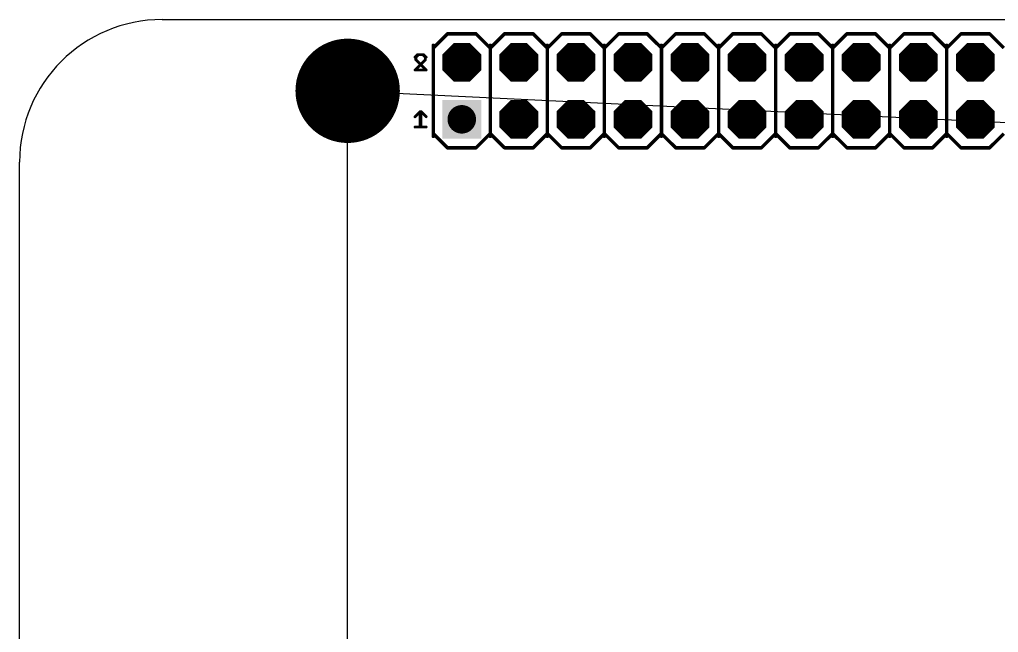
# Model space of a CAD drawing. Extents: x 0 to 86.4, y 0 to 54.6.
# Drawn here: x 0 to 43.57, y 27.3 to 54.61 of the extents above; entities that cross this region are included whole.
import ezdxf

# ---------------------------------------------------------------- set-up
doc = ezdxf.new("R2010")
doc.units = 0
for name, color, linetype in [('17', 110, 'CONTINUOUS'), ('19', 53, 'CONTINUOUS'), ('20', 31, 'CONTINUOUS'), ('21', 253, 'CONTINUOUS'), ('22', 53, 'CONTINUOUS'), ('23', 53, 'CONTINUOUS'), ('29', 253, 'CONTINUOUS'), ('30', 53, 'CONTINUOUS'), ('44', 253, 'CONTINUOUS'), ('49', 110, 'CONTINUOUS'), ('51', 253, 'CONTINUOUS')]:
    doc.layers.add(name, color=color, linetype=linetype)

# ---------------------------------------------------------------- blocks, each defined once
blk = doc.blocks.new('ROUNDP')
at = {"const_width": 0.5}
blk.add_lwpolyline([(0, -0.25, 1), (0, 0.25, 1), (0, -0.25)], format="xyb", dxfattribs=at)
blk = doc.blocks.new('RECT')
blk.add_solid([(-0.5, -0.5), (0.5, -0.5), (-0.5, 0.5), (0.5, 0.5)])
blk = doc.blocks.new('SQUAREP')
blk.add_solid([(-0.5, -0.5), (0.5, -0.5), (-0.5, 0.5), (0.5, 0.5)])
blk = doc.blocks.new('OCTAGONP')
at = {"const_width": 0.5}
blk.add_lwpolyline([(-0.25, -0.1036), (-0.25, 0.1036), (-0.1036, 0.25), (0.1036, 0.25), (0.25, 0.1036), (0.25, -0.1036), (0.1036, -0.25), (-0.1036, -0.25), (-0.25, -0.1036), (-0.25, 0.1036)], dxfattribs=at)

msp = doc.modelspace()

# ---------------------------------------------------------------- linework, layer by layer
at = {"layer": '19'}
for p, q in [((14.605, 51.435), (80.645, 48.26)), ((14.605, 3.175), (14.605, 51.435))]:
    msp.add_line(p, q, dxfattribs=at)
at = {"layer": '20'}
for p, q in [((6.35, 54.61), (73.66, 54.61)), ((0, 6.35), (0, 48.26))]:
    msp.add_line(p, q, dxfattribs=at)
msp.add_arc((6.35, 48.26), 6.35, 90, 180, dxfattribs=at)
at = {"layer": '21'}
for points, const_width in [([(18.415, 53.34), (19.05, 53.975)], 0.1524), ([(19.05, 53.975), (20.32, 53.975)], 0.1524), ([(20.32, 53.975), (20.955, 53.34)], 0.1524), ([(20.955, 53.34), (21.59, 53.975)], 0.1524), ([(21.59, 53.975), (22.86, 53.975)], 0.1524), ([(22.86, 53.975), (23.495, 53.34)], 0.1524), ([(23.495, 53.34), (24.13, 53.975)], 0.1524), ([(24.13, 53.975), (25.4, 53.975)], 0.1524), ([(25.4, 53.975), (26.035, 53.34)], 0.1524), ([(26.035, 53.34), (26.67, 53.975)], 0.1524), ([(26.67, 53.975), (27.94, 53.975)], 0.1524), ([(27.94, 53.975), (28.575, 53.34)], 0.1524), ([(28.575, 53.34), (29.21, 53.975)], 0.1524), ([(29.21, 53.975), (30.48, 53.975)], 0.1524), ([(30.48, 53.975), (31.115, 53.34)], 0.1524), ([(31.115, 53.34), (31.75, 53.975)], 0.1524), ([(31.75, 53.975), (33.02, 53.975)], 0.1524), ([(33.02, 53.975), (33.655, 53.34)], 0.1524), ([(33.655, 53.34), (34.29, 53.975)], 0.1524), ([(34.29, 53.975), (35.56, 53.975)], 0.1524), ([(35.56, 53.975), (36.195, 53.34)], 0.1524), ([(36.195, 53.34), (36.83, 53.975)], 0.1524), ([(36.83, 53.975), (38.1, 53.975)], 0.1524), ([(38.1, 53.975), (38.735, 53.34)], 0.1524), ([(38.735, 53.34), (39.37, 53.975)], 0.1524), ([(39.37, 53.975), (40.64, 53.975)], 0.1524), ([(40.64, 53.975), (41.275, 53.34)], 0.1524), ([(41.275, 53.34), (41.91, 53.975)], 0.1524), ([(41.91, 53.975), (43.18, 53.975)], 0.1524), ([(43.18, 53.975), (43.815, 53.34)], 0.1524), ([(18.415, 49.53), (18.415, 53.34)], 0.1524), ([(20.955, 53.34), (20.955, 49.53)], 0.1524), ([(23.495, 53.34), (23.495, 49.53)], 0.1524), ([(26.035, 53.34), (26.035, 49.53)], 0.1524), ([(28.575, 53.34), (28.575, 49.53)], 0.1524), ([(31.115, 53.34), (31.115, 49.53)], 0.1524), ([(33.655, 53.34), (33.655, 49.53)], 0.1524), ([(36.195, 53.34), (36.195, 49.53)], 0.1524), ([(38.735, 53.34), (38.735, 49.53)], 0.1524), ([(41.275, 53.34), (41.275, 49.53)], 0.1524), ([(17.7175, 53.0485), (17.6031, 52.9341)], 0.127), ([(17.6031, 52.3621), (18.0607, 52.8197)], 0.127), ([(17.9463, 53.0485), (17.7175, 53.0485)], 0.127), ([(18.0607, 52.9341), (17.9463, 53.0485)], 0.127), ([(18.0607, 52.8197), (18.0607, 52.9341)], 0.127), ([(18.0607, 52.3621), (17.6031, 52.3621)], 0.127), ([(17.6031, 50.2797), (17.8319, 50.5085)], 0.127), ([(17.8319, 50.5085), (17.8319, 49.8221)], 0.127), ([(17.6031, 49.8221), (18.0607, 49.8221)], 0.127), ([(18.415, 49.53), (19.05, 48.895)], 0.1524), ([(20.32, 48.895), (20.955, 49.53)], 0.1524), ([(20.955, 49.53), (21.59, 48.895)], 0.1524), ([(22.86, 48.895), (23.495, 49.53)], 0.1524), ([(23.495, 49.53), (24.13, 48.895)], 0.1524), ([(25.4, 48.895), (26.035, 49.53)], 0.1524), ([(26.035, 49.53), (26.67, 48.895)], 0.1524), ([(27.94, 48.895), (28.575, 49.53)], 0.1524), ([(28.575, 49.53), (29.21, 48.895)], 0.1524), ([(30.48, 48.895), (31.115, 49.53)], 0.1524), ([(31.115, 49.53), (31.75, 48.895)], 0.1524), ([(33.02, 48.895), (33.655, 49.53)], 0.1524), ([(33.655, 49.53), (34.29, 48.895)], 0.1524), ([(36.195, 49.53), (35.56, 48.895)], 0.1524), ([(36.195, 49.53), (36.83, 48.895)], 0.1524), ([(38.735, 49.53), (38.1, 48.895)], 0.1524), ([(38.735, 49.53), (39.37, 48.895)], 0.1524), ([(41.275, 49.53), (40.64, 48.895)], 0.1524), ([(41.275, 49.53), (41.91, 48.895)], 0.1524), ([(43.815, 49.53), (43.18, 48.895)], 0.1524), ([(19.05, 48.895), (20.32, 48.895)], 0.1524), ([(21.59, 48.895), (22.86, 48.895)], 0.1524), ([(24.13, 48.895), (25.4, 48.895)], 0.1524), ([(26.67, 48.895), (27.94, 48.895)], 0.1524), ([(29.21, 48.895), (30.48, 48.895)], 0.1524), ([(31.75, 48.895), (33.02, 48.895)], 0.1524), ([(35.56, 48.895), (34.29, 48.895)], 0.1524), ([(38.1, 48.895), (36.83, 48.895)], 0.1524), ([(40.64, 48.895), (39.37, 48.895)], 0.1524), ([(43.18, 48.895), (41.91, 48.895)], 0.1524)]:
    msp.add_lwpolyline(points, dxfattribs=dict(at, const_width=const_width))
for points, const_width in [([(19.05, 54.0131, 1), (19.05, 53.9369)], 0.0762), ([(19.0769, 53.9481, 1), (19.0231, 54.0019)], 0.0762), ([(20.3469, 54.0019, 1), (20.2931, 53.9481)], 0.0762), ([(20.32, 53.9369, 1), (20.32, 54.0131)], 0.0762), ([(21.59, 54.0131, 1), (21.59, 53.9369)], 0.0762), ([(21.6169, 53.9481, 1), (21.5631, 54.0019)], 0.0762), ([(22.8869, 54.0019, 1), (22.8331, 53.9481)], 0.0762), ([(22.86, 53.9369, 1), (22.86, 54.0131)], 0.0762), ([(24.13, 54.0131, 1), (24.13, 53.9369)], 0.0762), ([(24.1569, 53.9481, 1), (24.1031, 54.0019)], 0.0762), ([(25.4269, 54.0019, 1), (25.3731, 53.9481)], 0.0762), ([(25.4, 53.9369, 1), (25.4, 54.0131)], 0.0762), ([(26.67, 54.0131, 1), (26.67, 53.9369)], 0.0762), ([(26.6969, 53.9481, 1), (26.6431, 54.0019)], 0.0762), ([(27.9669, 54.0019, 1), (27.9131, 53.9481)], 0.0762), ([(27.94, 53.9369, 1), (27.94, 54.0131)], 0.0762), ([(29.21, 54.0131, 1), (29.21, 53.9369)], 0.0762), ([(29.2369, 53.9481, 1), (29.1831, 54.0019)], 0.0762), ([(30.5069, 54.0019, 1), (30.4531, 53.9481)], 0.0762), ([(30.48, 53.9369, 1), (30.48, 54.0131)], 0.0762), ([(31.75, 54.0131, 1), (31.75, 53.9369)], 0.0762), ([(31.7769, 53.9481, 1), (31.7231, 54.0019)], 0.0762), ([(33.0469, 54.0019, 1), (32.9931, 53.9481)], 0.0762), ([(33.02, 53.9369, 1), (33.02, 54.0131)], 0.0762), ([(34.29, 54.0131, 1), (34.29, 53.9369)], 0.0762), ([(34.3169, 53.9481, 1), (34.2631, 54.0019)], 0.0762), ([(35.5869, 54.0019, 1), (35.5331, 53.9481)], 0.0762), ([(35.56, 53.9369, 1), (35.56, 54.0131)], 0.0762), ([(36.83, 54.0131, 1), (36.83, 53.9369)], 0.0762), ([(36.8569, 53.9481, 1), (36.8031, 54.0019)], 0.0762), ([(38.1269, 54.0019, 1), (38.0731, 53.9481)], 0.0762), ([(38.1, 53.9369, 1), (38.1, 54.0131)], 0.0762), ([(39.37, 54.0131, 1), (39.37, 53.9369)], 0.0762), ([(39.3969, 53.9481, 1), (39.3431, 54.0019)], 0.0762), ([(40.6669, 54.0019, 1), (40.6131, 53.9481)], 0.0762), ([(40.64, 53.9369, 1), (40.64, 54.0131)], 0.0762), ([(41.91, 54.0131, 1), (41.91, 53.9369)], 0.0762), ([(41.9369, 53.9481, 1), (41.8831, 54.0019)], 0.0762), ([(43.2069, 54.0019, 1), (43.1531, 53.9481)], 0.0762), ([(43.18, 53.9369, 1), (43.18, 54.0131)], 0.0762), ([(18.4531, 53.34, 1), (18.3769, 53.34)], 0.0762), ([(18.3881, 53.3669, 1), (18.4419, 53.3131)], 0.0762), ([(20.9931, 53.34, 1), (20.9169, 53.34)], 0.0762), ([(20.9281, 53.3669, 1), (20.9819, 53.3131)], 0.0762), ([(20.9281, 53.3131, 1), (20.9819, 53.3669)], 0.0762), ([(23.5331, 53.34, 1), (23.4569, 53.34)], 0.0762), ([(23.4681, 53.3669, 1), (23.5219, 53.3131)], 0.0762), ([(23.4681, 53.3131, 1), (23.5219, 53.3669)], 0.0762), ([(26.0731, 53.34, 1), (25.9969, 53.34)], 0.0762), ([(26.0081, 53.3669, 1), (26.0619, 53.3131)], 0.0762), ([(26.0081, 53.3131, 1), (26.0619, 53.3669)], 0.0762), ([(28.6131, 53.34, 1), (28.5369, 53.34)], 0.0762), ([(28.5481, 53.3669, 1), (28.6019, 53.3131)], 0.0762), ([(28.5481, 53.3131, 1), (28.6019, 53.3669)], 0.0762), ([(31.1531, 53.34, 1), (31.0769, 53.34)], 0.0762), ([(31.0881, 53.3669, 1), (31.1419, 53.3131)], 0.0762), ([(31.0881, 53.3131, 1), (31.1419, 53.3669)], 0.0762), ([(33.6931, 53.34, 1), (33.6169, 53.34)], 0.0762), ([(33.6281, 53.3669, 1), (33.6819, 53.3131)], 0.0762), ([(33.6281, 53.3131, 1), (33.6819, 53.3669)], 0.0762), ([(36.2331, 53.34, 1), (36.1569, 53.34)], 0.0762), ([(36.1681, 53.3669, 1), (36.2219, 53.3131)], 0.0762), ([(36.1681, 53.3131, 1), (36.2219, 53.3669)], 0.0762), ([(38.7731, 53.34, 1), (38.6969, 53.34)], 0.0762), ([(38.7081, 53.3669, 1), (38.7619, 53.3131)], 0.0762), ([(38.7081, 53.3131, 1), (38.7619, 53.3669)], 0.0762), ([(41.3131, 53.34, 1), (41.2369, 53.34)], 0.0762), ([(41.2481, 53.3669, 1), (41.3019, 53.3131)], 0.0762), ([(41.2481, 53.3131, 1), (41.3019, 53.3669)], 0.0762), ([(17.5806, 52.9565, 1), (17.6255, 52.9116)], 0.0635), ([(17.7175, 53.0802, 1), (17.7175, 53.0167)], 0.0635), ([(17.7399, 53.026, 1), (17.695, 53.0709)], 0.0635), ([(17.9687, 53.0709, 1), (17.9238, 53.026)], 0.0635), ([(17.9463, 53.0167, 1), (17.9463, 53.0802)], 0.0635), ([(18.0924, 52.9341, 1), (18.0289, 52.9341)], 0.0635), ([(18.0289, 52.8197, 1), (18.0924, 52.8197)], 0.0635), ([(18.0382, 52.9116, 1), (18.0831, 52.9565)], 0.0635), ([(18.0831, 52.7972, 1), (18.0382, 52.8421)], 0.0635), ([(17.5806, 52.3846, 1), (17.6255, 52.3396)], 0.0635), ([(17.6031, 52.3939, 1), (17.6031, 52.3304)], 0.0635), ([(18.0607, 52.3304, 1), (18.0607, 52.3939)], 0.0635), ([(17.8636, 50.5085, 1), (17.8001, 50.5085)], 0.0635), ([(17.8543, 50.486, 1), (17.8094, 50.5309)], 0.0635), ([(17.5806, 50.3021, 1), (17.6255, 50.2572)], 0.0635), ([(17.6031, 49.8539, 1), (17.6031, 49.7903)], 0.0635), ([(17.8001, 49.8221, 1), (17.8636, 49.8221)], 0.0635), ([(18.0607, 49.7903, 1), (18.0607, 49.8539)], 0.0635), ([(18.3769, 49.53, 1), (18.4531, 49.53)], 0.0762), ([(18.4419, 49.5569, 1), (18.3881, 49.5031)], 0.0762), ([(20.9169, 49.53, 1), (20.9931, 49.53)], 0.0762), ([(20.9819, 49.5569, 1), (20.9281, 49.5031)], 0.0762), ([(20.9819, 49.5031, 1), (20.9281, 49.5569)], 0.0762), ([(23.4569, 49.53, 1), (23.5331, 49.53)], 0.0762), ([(23.5219, 49.5569, 1), (23.4681, 49.5031)], 0.0762), ([(23.5219, 49.5031, 1), (23.4681, 49.5569)], 0.0762), ([(25.9969, 49.53, 1), (26.0731, 49.53)], 0.0762), ([(26.0619, 49.5569, 1), (26.0081, 49.5031)], 0.0762), ([(26.0619, 49.5031, 1), (26.0081, 49.5569)], 0.0762), ([(28.5369, 49.53, 1), (28.6131, 49.53)], 0.0762), ([(28.6019, 49.5569, 1), (28.5481, 49.5031)], 0.0762), ([(28.6019, 49.5031, 1), (28.5481, 49.5569)], 0.0762), ([(31.0769, 49.53, 1), (31.1531, 49.53)], 0.0762), ([(31.1419, 49.5569, 1), (31.0881, 49.5031)], 0.0762), ([(31.1419, 49.5031, 1), (31.0881, 49.5569)], 0.0762), ([(33.6169, 49.53, 1), (33.6931, 49.53)], 0.0762), ([(33.6819, 49.5569, 1), (33.6281, 49.5031)], 0.0762), ([(33.6819, 49.5031, 1), (33.6281, 49.5569)], 0.0762), ([(36.1569, 49.53, 1), (36.2331, 49.53)], 0.0762), ([(36.2219, 49.5569, 1), (36.1681, 49.5031)], 0.0762), ([(36.2219, 49.5031, 1), (36.1681, 49.5569)], 0.0762), ([(38.6969, 49.53, 1), (38.7731, 49.53)], 0.0762), ([(38.7619, 49.5569, 1), (38.7081, 49.5031)], 0.0762), ([(38.7619, 49.5031, 1), (38.7081, 49.5569)], 0.0762), ([(41.2369, 49.53, 1), (41.3131, 49.53)], 0.0762), ([(41.3019, 49.5569, 1), (41.2481, 49.5031)], 0.0762), ([(41.3019, 49.5031, 1), (41.2481, 49.5569)], 0.0762), ([(19.05, 48.9331, 1), (19.05, 48.8569)], 0.0762), ([(19.0231, 48.8681, 1), (19.0769, 48.9219)], 0.0762), ([(20.2931, 48.9219, 1), (20.3469, 48.8681)], 0.0762), ([(20.32, 48.8569, 1), (20.32, 48.9331)], 0.0762), ([(21.59, 48.9331, 1), (21.59, 48.8569)], 0.0762), ([(21.5631, 48.8681, 1), (21.6169, 48.9219)], 0.0762), ([(22.8331, 48.9219, 1), (22.8869, 48.8681)], 0.0762), ([(22.86, 48.8569, 1), (22.86, 48.9331)], 0.0762), ([(24.13, 48.9331, 1), (24.13, 48.8569)], 0.0762), ([(24.1031, 48.8681, 1), (24.1569, 48.9219)], 0.0762), ([(25.3731, 48.9219, 1), (25.4269, 48.8681)], 0.0762), ([(25.4, 48.8569, 1), (25.4, 48.9331)], 0.0762), ([(26.67, 48.9331, 1), (26.67, 48.8569)], 0.0762), ([(26.6431, 48.8681, 1), (26.6969, 48.9219)], 0.0762), ([(27.9131, 48.9219, 1), (27.9669, 48.8681)], 0.0762), ([(27.94, 48.8569, 1), (27.94, 48.9331)], 0.0762), ([(29.21, 48.9331, 1), (29.21, 48.8569)], 0.0762), ([(29.1831, 48.8681, 1), (29.2369, 48.9219)], 0.0762), ([(30.4531, 48.9219, 1), (30.5069, 48.8681)], 0.0762), ([(30.48, 48.8569, 1), (30.48, 48.9331)], 0.0762), ([(31.75, 48.9331, 1), (31.75, 48.8569)], 0.0762), ([(31.7231, 48.8681, 1), (31.7769, 48.9219)], 0.0762), ([(32.9931, 48.9219, 1), (33.0469, 48.8681)], 0.0762), ([(33.02, 48.8569, 1), (33.02, 48.9331)], 0.0762), ([(34.29, 48.9331, 1), (34.29, 48.8569)], 0.0762), ([(34.2631, 48.8681, 1), (34.3169, 48.9219)], 0.0762), ([(35.5331, 48.9219, 1), (35.5869, 48.8681)], 0.0762), ([(35.56, 48.8569, 1), (35.56, 48.9331)], 0.0762), ([(36.83, 48.9331, 1), (36.83, 48.8569)], 0.0762), ([(36.8031, 48.8681, 1), (36.8569, 48.9219)], 0.0762), ([(38.0731, 48.9219, 1), (38.1269, 48.8681)], 0.0762), ([(38.1, 48.8569, 1), (38.1, 48.9331)], 0.0762), ([(39.37, 48.9331, 1), (39.37, 48.8569)], 0.0762), ([(39.3431, 48.8681, 1), (39.3969, 48.9219)], 0.0762), ([(40.6131, 48.9219, 1), (40.6669, 48.8681)], 0.0762), ([(40.64, 48.8569, 1), (40.64, 48.9331)], 0.0762), ([(41.91, 48.9331, 1), (41.91, 48.8569)], 0.0762), ([(41.8831, 48.8681, 1), (41.9369, 48.9219)], 0.0762), ([(43.1531, 48.9219, 1), (43.2069, 48.8681)], 0.0762), ([(43.18, 48.8569, 1), (43.18, 48.9331)], 0.0762)]:
    msp.add_lwpolyline(points, format="xyb", dxfattribs=dict(at, const_width=const_width))
at = {"layer": '22', "const_width": 0.127}
for points in [[(17.6399, 52.9341), (17.7543, 53.0485)], [(17.6399, 52.8197), (17.6399, 52.9341)], [(18.0975, 52.3621), (17.6399, 52.8197)], [(17.7543, 53.0485), (17.9831, 53.0485)], [(17.9831, 53.0485), (18.0975, 52.9341)], [(17.6399, 52.3621), (18.0975, 52.3621)], [(18.0975, 50.2797), (17.8687, 50.5085)], [(17.8687, 50.5085), (17.8687, 49.8221)], [(18.0975, 49.8221), (17.6399, 49.8221)]]:
    msp.add_lwpolyline(points, dxfattribs=at)
at = {"layer": '22', "const_width": 0.0635}
for points in [[(17.6717, 52.9341, 1), (17.6082, 52.9341)], [(17.6082, 52.8197, 1), (17.6717, 52.8197)], [(17.6175, 52.9565, 1), (17.6624, 52.9116)], [(17.6624, 52.8421, 1), (17.6175, 52.7972)], [(17.7543, 53.0802, 1), (17.7543, 53.0167)], [(17.7768, 53.026, 1), (17.7319, 53.0709)], [(18.0056, 53.0709, 1), (17.9607, 53.026)], [(17.9831, 53.0167, 1), (17.9831, 53.0802)], [(18.075, 52.9116, 1), (18.12, 52.9565)], [(17.6399, 52.3939, 1), (17.6399, 52.3304)], [(18.075, 52.3396, 1), (18.12, 52.3846)], [(18.0975, 52.3304, 1), (18.0975, 52.3939)], [(17.9005, 50.5085, 1), (17.837, 50.5085)], [(17.8912, 50.5309, 1), (17.8463, 50.486)], [(18.075, 50.2572, 1), (18.12, 50.3021)], [(17.6399, 49.8539, 1), (17.6399, 49.7903)], [(17.837, 49.8221, 1), (17.9005, 49.8221)], [(18.0975, 49.7903, 1), (18.0975, 49.8539)]]:
    msp.add_lwpolyline(points, format="xyb", dxfattribs=at)
at = {"layer": '23'}
msp.add_point((14.605, 51.435), dxfattribs=at)
at = {"layer": '44'}
for centre, radius in [((14.605, 51.435), 1.5875), ((19.685, 52.705), 0.381), ((22.225, 52.705), 0.381), ((24.765, 52.705), 0.381), ((27.305, 52.705), 0.381), ((29.845, 52.705), 0.381), ((32.385, 52.705), 0.381), ((34.925, 52.705), 0.381), ((37.465, 52.705), 0.381), ((40.005, 52.705), 0.381), ((42.545, 52.705), 0.381), ((19.685, 50.165), 0.381), ((22.225, 50.165), 0.381), ((24.765, 50.165), 0.381), ((27.305, 50.165), 0.381), ((29.845, 50.165), 0.381), ((32.385, 50.165), 0.381), ((34.925, 50.165), 0.381), ((37.465, 50.165), 0.381), ((40.005, 50.165), 0.381), ((42.545, 50.165), 0.381)]:
    msp.add_circle(centre, radius, dxfattribs=at)
at = {"layer": '49', "const_width": 0.1524}
for points in [[(18.415, 53.467), (18.415, 49.403)], [(20.955, 53.467), (20.955, 49.403)], [(23.495, 53.467), (23.495, 49.403)], [(26.035, 53.467), (26.035, 49.403)], [(28.575, 53.467), (28.575, 49.403)], [(31.115, 53.467), (31.115, 49.403)], [(33.655, 53.467), (33.655, 49.403)], [(36.195, 53.467), (36.195, 49.403)], [(38.735, 53.467), (38.735, 49.403)], [(41.275, 53.467), (41.275, 49.403)]]:
    msp.add_lwpolyline(points, dxfattribs=at)
at = {"layer": '49', "const_width": 0.0762}
for points in [[(18.4531, 53.467, 1), (18.3769, 53.467)], [(20.9931, 53.467, 1), (20.9169, 53.467)], [(23.5331, 53.467, 1), (23.4569, 53.467)], [(26.0731, 53.467, 1), (25.9969, 53.467)], [(28.6131, 53.467, 1), (28.5369, 53.467)], [(31.1531, 53.467, 1), (31.0769, 53.467)], [(33.6931, 53.467, 1), (33.6169, 53.467)], [(36.2331, 53.467, 1), (36.1569, 53.467)], [(38.7731, 53.467, 1), (38.6969, 53.467)], [(41.3131, 53.467, 1), (41.2369, 53.467)], [(18.3769, 49.403, 1), (18.4531, 49.403)], [(20.9169, 49.403, 1), (20.9931, 49.403)], [(23.4569, 49.403, 1), (23.5331, 49.403)], [(25.9969, 49.403, 1), (26.0731, 49.403)], [(28.5369, 49.403, 1), (28.6131, 49.403)], [(31.0769, 49.403, 1), (31.1531, 49.403)], [(33.6169, 49.403, 1), (33.6931, 49.403)], [(36.1569, 49.403, 1), (36.2331, 49.403)], [(38.6969, 49.403, 1), (38.7731, 49.403)], [(41.2369, 49.403, 1), (41.3131, 49.403)]]:
    msp.add_lwpolyline(points, format="xyb", dxfattribs=at)

# ---------------------------------------------------------------- block references
at = {"layer": '17'}
for name, p, xscale, yscale in [('ROUNDP', (14.605, 51.435), 4.445, 4.445), ('ROUNDP', (14.605, 51.435), 4.445, 4.445), ('ROUNDP', (14.605, 51.435), 3.81, 3.81), ('ROUNDP', (14.605, 51.435), 3.81, 3.81), ('ROUNDP', (14.605, 51.435), 3.81, 3.81), ('ROUNDP', (14.605, 51.435), 3.81, 3.81), ('OCTAGONP', (19.685, 52.705), 1.524, 1.524), ('OCTAGONP', (19.685, 52.705), 1.524, 1.524), ('ROUNDP', (19.685, 52.705), 1.27, 1.27), ('ROUNDP', (19.685, 52.705), 1.27, 1.27), ('ROUNDP', (19.685, 52.705), 1.27, 1.27), ('ROUNDP', (19.685, 52.705), 1.27, 1.27), ('OCTAGONP', (22.225, 52.705), 1.524, 1.524), ('OCTAGONP', (22.225, 52.705), 1.524, 1.524), ('ROUNDP', (22.225, 52.705), 1.27, 1.27), ('ROUNDP', (22.225, 52.705), 1.27, 1.27), ('ROUNDP', (22.225, 52.705), 1.27, 1.27), ('ROUNDP', (22.225, 52.705), 1.27, 1.27), ('OCTAGONP', (24.765, 52.705), 1.524, 1.524), ('OCTAGONP', (24.765, 52.705), 1.524, 1.524), ('ROUNDP', (24.765, 52.705), 1.27, 1.27), ('ROUNDP', (24.765, 52.705), 1.27, 1.27), ('ROUNDP', (24.765, 52.705), 1.27, 1.27), ('ROUNDP', (24.765, 52.705), 1.27, 1.27), ('OCTAGONP', (27.305, 52.705), 1.524, 1.524), ('OCTAGONP', (27.305, 52.705), 1.524, 1.524), ('ROUNDP', (27.305, 52.705), 1.27, 1.27), ('ROUNDP', (27.305, 52.705), 1.27, 1.27), ('ROUNDP', (27.305, 52.705), 1.27, 1.27), ('ROUNDP', (27.305, 52.705), 1.27, 1.27), ('OCTAGONP', (29.845, 52.705), 1.524, 1.524), ('OCTAGONP', (29.845, 52.705), 1.524, 1.524), ('ROUNDP', (29.845, 52.705), 1.27, 1.27), ('ROUNDP', (29.845, 52.705), 1.27, 1.27), ('ROUNDP', (29.845, 52.705), 1.27, 1.27), ('ROUNDP', (29.845, 52.705), 1.27, 1.27), ('OCTAGONP', (32.385, 52.705), 1.524, 1.524), ('OCTAGONP', (32.385, 52.705), 1.524, 1.524), ('ROUNDP', (32.385, 52.705), 1.27, 1.27), ('ROUNDP', (32.385, 52.705), 1.27, 1.27), ('ROUNDP', (32.385, 52.705), 1.27, 1.27), ('ROUNDP', (32.385, 52.705), 1.27, 1.27), ('OCTAGONP', (34.925, 52.705), 1.524, 1.524), ('OCTAGONP', (34.925, 52.705), 1.524, 1.524), ('ROUNDP', (34.925, 52.705), 1.27, 1.27), ('ROUNDP', (34.925, 52.705), 1.27, 1.27), ('ROUNDP', (34.925, 52.705), 1.27, 1.27), ('ROUNDP', (34.925, 52.705), 1.27, 1.27), ('OCTAGONP', (37.465, 52.705), 1.524, 1.524), ('OCTAGONP', (37.465, 52.705), 1.524, 1.524), ('ROUNDP', (37.465, 52.705), 1.27, 1.27), ('ROUNDP', (37.465, 52.705), 1.27, 1.27), ('ROUNDP', (37.465, 52.705), 1.27, 1.27), ('ROUNDP', (37.465, 52.705), 1.27, 1.27), ('OCTAGONP', (40.005, 52.705), 1.524, 1.524), ('OCTAGONP', (40.005, 52.705), 1.524, 1.524), ('ROUNDP', (40.005, 52.705), 1.27, 1.27), ('ROUNDP', (40.005, 52.705), 1.27, 1.27), ('ROUNDP', (40.005, 52.705), 1.27, 1.27), ('ROUNDP', (40.005, 52.705), 1.27, 1.27), ('OCTAGONP', (42.545, 52.705), 1.524, 1.524), ('OCTAGONP', (42.545, 52.705), 1.524, 1.524), ('ROUNDP', (42.545, 52.705), 1.27, 1.27), ('ROUNDP', (42.545, 52.705), 1.27, 1.27), ('ROUNDP', (42.545, 52.705), 1.27, 1.27), ('ROUNDP', (42.545, 52.705), 1.27, 1.27), ('SQUAREP', (19.685, 50.165), 1.524, 1.524), ('SQUAREP', (19.685, 50.165), 1.524, 1.524), ('ROUNDP', (19.685, 50.165), 1.27, 1.27), ('ROUNDP', (19.685, 50.165), 1.27, 1.27), ('ROUNDP', (19.685, 50.165), 1.27, 1.27), ('ROUNDP', (19.685, 50.165), 1.27, 1.27), ('OCTAGONP', (22.225, 50.165), 1.524, 1.524), ('OCTAGONP', (22.225, 50.165), 1.524, 1.524), ('ROUNDP', (22.225, 50.165), 1.27, 1.27), ('ROUNDP', (22.225, 50.165), 1.27, 1.27), ('ROUNDP', (22.225, 50.165), 1.27, 1.27), ('ROUNDP', (22.225, 50.165), 1.27, 1.27), ('OCTAGONP', (24.765, 50.165), 1.524, 1.524), ('OCTAGONP', (24.765, 50.165), 1.524, 1.524), ('ROUNDP', (24.765, 50.165), 1.27, 1.27), ('ROUNDP', (24.765, 50.165), 1.27, 1.27), ('ROUNDP', (24.765, 50.165), 1.27, 1.27), ('ROUNDP', (24.765, 50.165), 1.27, 1.27), ('OCTAGONP', (27.305, 50.165), 1.524, 1.524), ('OCTAGONP', (27.305, 50.165), 1.524, 1.524), ('ROUNDP', (27.305, 50.165), 1.27, 1.27), ('ROUNDP', (27.305, 50.165), 1.27, 1.27), ('ROUNDP', (27.305, 50.165), 1.27, 1.27), ('ROUNDP', (27.305, 50.165), 1.27, 1.27), ('OCTAGONP', (29.845, 50.165), 1.524, 1.524), ('OCTAGONP', (29.845, 50.165), 1.524, 1.524), ('ROUNDP', (29.845, 50.165), 1.27, 1.27), ('ROUNDP', (29.845, 50.165), 1.27, 1.27), ('ROUNDP', (29.845, 50.165), 1.27, 1.27), ('ROUNDP', (29.845, 50.165), 1.27, 1.27), ('OCTAGONP', (32.385, 50.165), 1.524, 1.524), ('OCTAGONP', (32.385, 50.165), 1.524, 1.524), ('ROUNDP', (32.385, 50.165), 1.27, 1.27), ('ROUNDP', (32.385, 50.165), 1.27, 1.27), ('ROUNDP', (32.385, 50.165), 1.27, 1.27), ('ROUNDP', (32.385, 50.165), 1.27, 1.27), ('OCTAGONP', (34.925, 50.165), 1.524, 1.524), ('OCTAGONP', (34.925, 50.165), 1.524, 1.524), ('ROUNDP', (34.925, 50.165), 1.27, 1.27), ('ROUNDP', (34.925, 50.165), 1.27, 1.27), ('ROUNDP', (34.925, 50.165), 1.27, 1.27), ('ROUNDP', (34.925, 50.165), 1.27, 1.27), ('OCTAGONP', (37.465, 50.165), 1.524, 1.524), ('OCTAGONP', (37.465, 50.165), 1.524, 1.524), ('ROUNDP', (37.465, 50.165), 1.27, 1.27), ('ROUNDP', (37.465, 50.165), 1.27, 1.27), ('ROUNDP', (37.465, 50.165), 1.27, 1.27), ('ROUNDP', (37.465, 50.165), 1.27, 1.27), ('OCTAGONP', (40.005, 50.165), 1.524, 1.524), ('OCTAGONP', (40.005, 50.165), 1.524, 1.524), ('ROUNDP', (40.005, 50.165), 1.27, 1.27), ('ROUNDP', (40.005, 50.165), 1.27, 1.27), ('ROUNDP', (40.005, 50.165), 1.27, 1.27), ('ROUNDP', (40.005, 50.165), 1.27, 1.27), ('OCTAGONP', (42.545, 50.165), 1.524, 1.524), ('OCTAGONP', (42.545, 50.165), 1.524, 1.524), ('ROUNDP', (42.545, 50.165), 1.27, 1.27), ('ROUNDP', (42.545, 50.165), 1.27, 1.27), ('ROUNDP', (42.545, 50.165), 1.27, 1.27), ('ROUNDP', (42.545, 50.165), 1.27, 1.27)]:
    msp.add_blockref(name, p, dxfattribs=dict(at, xscale=xscale, yscale=yscale))
at = {"layer": '29'}
for name, p, xscale, yscale in [('ROUNDP', (14.605, 51.435), 4.6482, 4.6482), ('OCTAGONP', (19.685, 52.705), 1.7272, 1.7272), ('OCTAGONP', (22.225, 52.705), 1.7272, 1.7272), ('OCTAGONP', (24.765, 52.705), 1.7272, 1.7272), ('OCTAGONP', (27.305, 52.705), 1.7272, 1.7272), ('OCTAGONP', (29.845, 52.705), 1.7272, 1.7272), ('OCTAGONP', (32.385, 52.705), 1.7272, 1.7272), ('OCTAGONP', (34.925, 52.705), 1.7272, 1.7272), ('OCTAGONP', (37.465, 52.705), 1.7272, 1.7272), ('OCTAGONP', (40.005, 52.705), 1.7272, 1.7272), ('OCTAGONP', (42.545, 52.705), 1.7272, 1.7272), ('SQUAREP', (19.685, 50.165), 1.7272, 1.7272), ('OCTAGONP', (22.225, 50.165), 1.7272, 1.7272), ('OCTAGONP', (24.765, 50.165), 1.7272, 1.7272), ('OCTAGONP', (27.305, 50.165), 1.7272, 1.7272), ('OCTAGONP', (29.845, 50.165), 1.7272, 1.7272), ('OCTAGONP', (32.385, 50.165), 1.7272, 1.7272), ('OCTAGONP', (34.925, 50.165), 1.7272, 1.7272), ('OCTAGONP', (37.465, 50.165), 1.7272, 1.7272), ('OCTAGONP', (40.005, 50.165), 1.7272, 1.7272), ('OCTAGONP', (42.545, 50.165), 1.7272, 1.7272)]:
    msp.add_blockref(name, p, dxfattribs=dict(at, xscale=xscale, yscale=yscale))
at = {"layer": '30'}
for name, p, xscale, yscale in [('ROUNDP', (14.605, 51.435), 4.6482, 4.6482), ('OCTAGONP', (19.685, 52.705), 1.7272, 1.7272), ('OCTAGONP', (22.225, 52.705), 1.7272, 1.7272), ('OCTAGONP', (24.765, 52.705), 1.7272, 1.7272), ('OCTAGONP', (27.305, 52.705), 1.7272, 1.7272), ('OCTAGONP', (29.845, 52.705), 1.7272, 1.7272), ('OCTAGONP', (32.385, 52.705), 1.7272, 1.7272), ('OCTAGONP', (34.925, 52.705), 1.7272, 1.7272), ('OCTAGONP', (37.465, 52.705), 1.7272, 1.7272), ('OCTAGONP', (40.005, 52.705), 1.7272, 1.7272), ('OCTAGONP', (42.545, 52.705), 1.7272, 1.7272), ('SQUAREP', (19.685, 50.165), 1.7272, 1.7272), ('OCTAGONP', (22.225, 50.165), 1.7272, 1.7272), ('OCTAGONP', (24.765, 50.165), 1.7272, 1.7272), ('OCTAGONP', (27.305, 50.165), 1.7272, 1.7272), ('OCTAGONP', (29.845, 50.165), 1.7272, 1.7272), ('OCTAGONP', (32.385, 50.165), 1.7272, 1.7272), ('OCTAGONP', (34.925, 50.165), 1.7272, 1.7272), ('OCTAGONP', (37.465, 50.165), 1.7272, 1.7272), ('OCTAGONP', (40.005, 50.165), 1.7272, 1.7272), ('OCTAGONP', (42.545, 50.165), 1.7272, 1.7272)]:
    msp.add_blockref(name, p, dxfattribs=dict(at, xscale=xscale, yscale=yscale))
at = {"layer": '51', "xscale": 0.508, "yscale": 0.508}
for p in [(19.685, 52.705), (22.225, 52.705), (24.765, 52.705), (27.305, 52.705), (29.845, 52.705), (32.385, 52.705), (34.925, 52.705), (37.465, 52.705), (40.005, 52.705), (42.545, 52.705), (19.685, 50.165), (22.225, 50.165), (24.765, 50.165), (27.305, 50.165), (29.845, 50.165), (32.385, 50.165), (34.925, 50.165), (37.465, 50.165), (40.005, 50.165), (42.545, 50.165)]:
    msp.add_blockref('RECT', p, dxfattribs=at)

doc.saveas('drawing.dxf')
